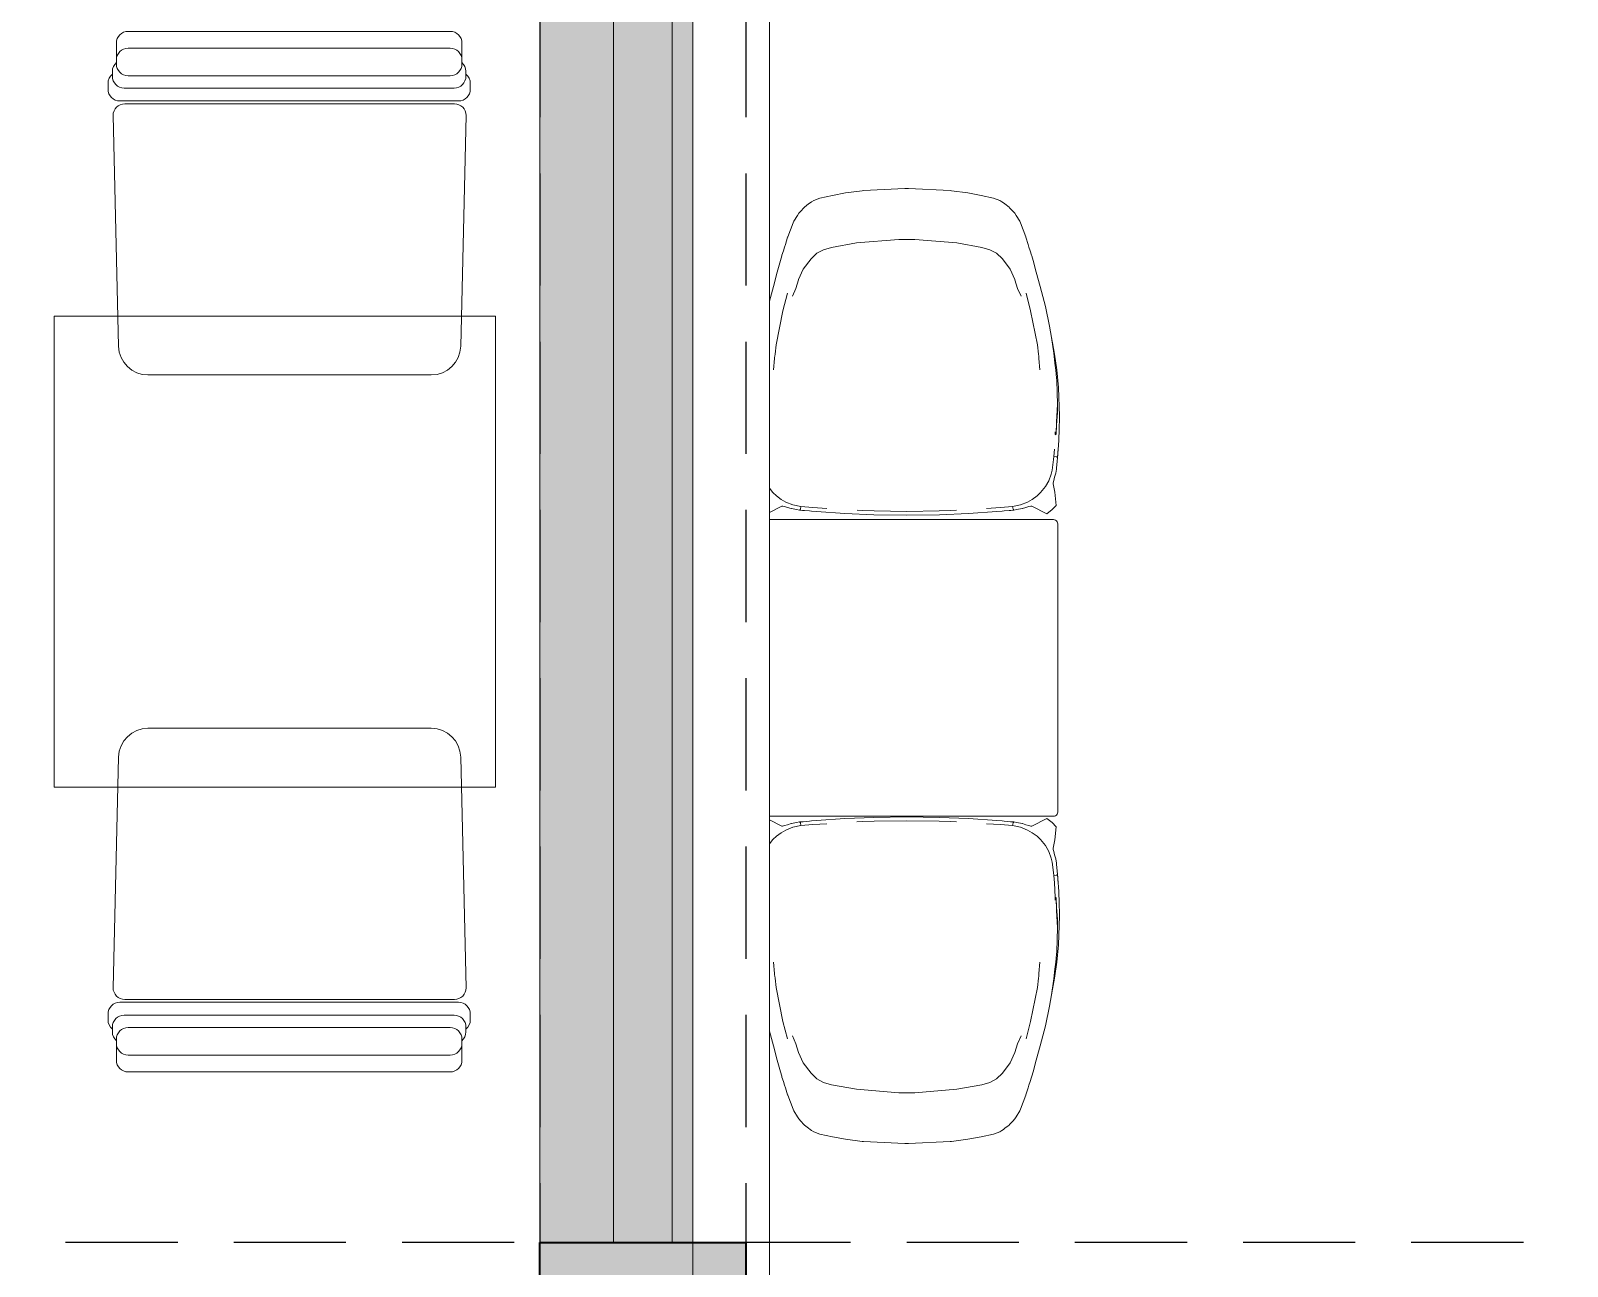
# Model space of a CAD drawing. Header units: millimetres. Extents: x 567392 to 582402, y 4512800 to 4518063.
# Drawn here: x 568703.3 to 568964.3, y 4513362.5 to 4513572.3 of the extents above; entities that cross this region are included whole.
import ezdxf

# ---------------------------------------------------------------- set-up
doc = ezdxf.new("R2010")
doc.units = ezdxf.units.MM
doc.linetypes.add('DASHED2', pattern=[9.525, 6.35, -3.175])
for name, color, linetype, lineweight in [('1A_GOR_04', 163, 'Continuous', 9), ('A-STRC-01', 2, 'Continuous', 40), ('a_8', 8, 'Continuous', 0), ('a_tefris', 1, 'Continuous', 0)]:
    doc.layers.add(name, color=color, linetype=linetype, lineweight=lineweight)
doc.layers.add('a_p1_d', color=1, linetype='DASHED2')

# ---------------------------------------------------------------- blocks, each defined once
blk = doc.blocks.new('A$C4A613EE6')
h = blk.add_hatch(color=256)
h.dxf.hatch_style = 1
h.paths.add_polyline_path([(2860, -4210), (12300, -4210), (12300, -3850), (12000, -3850), (12000, -3950), (7000, -3950), (7000, -3850), (6180, -3850), (6180, -4150), (2860, -4150)])
for p, q in [((9963.2, -3341), (9943.9, -3344)), ((9990.2, -3336.9), (9963.2, -3341)), ((9972.5, -3339.1), (9963.2, -3341)), ((9991.6, -3335.7), (9972.5, -3339.1)), ((9995.8, -3336.2), (9990.2, -3336.9)), ((10018.5, -3331.9), (9991.6, -3335.7)), ((10006.7, -3334.9), (9995.8, -3336.2)), ((10018.8, -3333.6), (10006.7, -3334.9)), ((10048, -3329), (10018.5, -3331.9)), ((10024.8, -3332.9), (10018.8, -3333.6)), ((10032.3, -3332.2), (10024.8, -3332.9)), ((10032.3, -3332.2), (10036, -3331.9)), ((10036, -3331.9), (10077.2, -3330.8)), ((10097.2, -3327.3), (10048, -3329)), ((10077.2, -3330.8), (10106.4, -3332.3)), ((10077.2, -3330.8), (10090.9, -3330.8)), ((10112.2, -3332.3), (10090.9, -3330.8)), ((10121.8, -3327.6), (10097.2, -3327.3)), ((10106.4, -3332.3), (10127.6, -3332.6)), ((10127.6, -3332.6), (10112.2, -3332.3)), ((10148.5, -3329), (10121.8, -3327.6)), ((10123.8, -3334.4), (10127.7, -3334.5)), ((10128.7, -3334.5), (10127.6, -3332.6)), ((10127.7, -3334.5), (10127.9, -3334.5)), ((10151.2, -3329.2), (10148.5, -3329)), ((10151.2, -3329.2), (10162.2, -3330.1)), ((10167.2, -3330.6), (10151.2, -3329.2)), ((10165.6, -3337), (10153, -3335.8)), ((10162.2, -3330.1), (10167.3, -3330.5)), ((10166.2, -3332.3), (10165.6, -3337)), ((10170.5, -3337.4), (10165.6, -3337)), ((10167.2, -3330.6), (10166.2, -3332.3)), ((10167.3, -3330.5), (10173.8, -3331.2)), ((10188.5, -3339.6), (10170.5, -3337.4)), ((10173.8, -3331.2), (10184.6, -3332.2)), ((10184.6, -3332.2), (10186.9, -3332.4)), ((10186.9, -3332.4), (10193.8, -3333.5)), ((10195.3, -3341.2), (10188.5, -3339.6)), ((10193.8, -3333.5), (10193.8, -3333.6)), ((10193.8, -3333.6), (10200.8, -3335.6)), ((10200.8, -3335.6), (10206.2, -3337)), ((10210.1, -3337.8), (10206.2, -3337)), ((10212.1, -3338), (10210.1, -3337.8)), ((10226.1, -3335.3), (10212.1, -3338)), ((10248.5, -3332.6), (10226.1, -3335.3)), ((10255.5, -3339.6), (10248.5, -3332.6)), ((10262.8, -3348.9), (10255.5, -3339.6)), ((10272.5, -3337.3), (10272.8, -3335.5)), ((10272.5, -3337.3), (10272.5, -3820)), ((10272.8, -3335.5), (10273.5, -3333.8)), ((10273.5, -3333.8), (10274.6, -3332.3)), ((10274.6, -3332.3), (10276.1, -3331.2)), ((10276.1, -3331.2), (10277.9, -3330.4)), ((10277.9, -3330.4), (10279.7, -3330.2)), ((10769.1, -3330.2), (10279.7, -3330.2)), ((10770.9, -3330.4), (10769.1, -3330.2)), ((10772.7, -3331.2), (10770.9, -3330.4)), ((10774.2, -3332.3), (10772.7, -3331.2)), ((10775.3, -3333.8), (10774.2, -3332.3)), ((10776, -3335.5), (10775.3, -3333.8)), ((10776.3, -3337.3), (10776, -3335.5)), ((10776.3, -3820), (10776.3, -3337.3)), ((10787.1, -3339.6), (10779.8, -3348.9)), ((10794, -3332.6), (10787.1, -3339.6)), ((10816.5, -3335.3), (10794, -3332.6)), ((10830.5, -3338), (10816.5, -3335.3)), ((10832.5, -3337.8), (10830.5, -3338)), ((10836.3, -3337), (10832.5, -3337.8)), ((10836.3, -3337), (10841.8, -3335.6)), ((10841.8, -3335.6), (10848.7, -3333.6)), ((10847.2, -3341.2), (10854.1, -3339.6)), ((10848.7, -3333.6), (10848.8, -3333.5)), ((10848.8, -3333.5), (10855.7, -3332.4)), ((10854.1, -3339.6), (10872, -3337.4)), ((10855.7, -3332.4), (10857.9, -3332.2)), ((10857.9, -3332.2), (10868.8, -3331.2)), ((10868.8, -3331.2), (10875.3, -3330.5)), ((10872, -3337.4), (10876.9, -3337)), ((10875.3, -3330.6), (10890.5, -3329.3)), ((10875.3, -3330.5), (10880.3, -3330.1)), ((10876.4, -3332.3), (10875.3, -3330.6)), ((10876.9, -3337), (10876.4, -3332.3)), ((10876.9, -3337), (10889.5, -3335.8)), ((10880.3, -3330.1), (10890.5, -3329.3)), ((10889.5, -3335.8), (10913.9, -3334.5)), ((10890.5, -3329.3), (10891.4, -3329.2)), ((10894.1, -3329), (10891.4, -3329.2)), ((10920.7, -3327.6), (10894.1, -3329)), ((10913.9, -3334.5), (10915, -3332.6)), ((10914.6, -3334.5), (10914.9, -3334.5)), ((10914.9, -3334.5), (10918.8, -3334.4)), ((10930.4, -3332.3), (10915, -3332.6)), ((10915, -3332.6), (10936.1, -3332.3)), ((10945.4, -3327.3), (10920.7, -3327.6)), ((10951.6, -3330.8), (10930.4, -3332.3)), ((10936.1, -3332.3), (10965.3, -3330.8)), ((10994.6, -3329), (10945.4, -3327.3)), ((10951.6, -3330.8), (10965.3, -3330.8)), ((10965.3, -3330.8), (11006.5, -3331.9)), ((11024, -3331.9), (10994.6, -3329)), ((11006.5, -3331.9), (11010.3, -3332.2)), ((11017.8, -3332.9), (11010.3, -3332.2)), ((11023.8, -3333.6), (11017.8, -3332.9)), ((11035.8, -3334.9), (11023.8, -3333.6)), ((11050.9, -3335.7), (11024, -3331.9)), ((11046.8, -3336.2), (11035.8, -3334.9)), ((11052.4, -3336.9), (11046.8, -3336.2)), ((11070.1, -3339.1), (11050.9, -3335.7)), ((11079.4, -3341), (11052.4, -3336.9)), ((11079.4, -3341), (11070.1, -3339.1)), ((11098.7, -3344), (11079.4, -3341)), ((9852.3, -3366.6), (9832.5, -3372.1)), ((9876.6, -3360.1), (9852.3, -3366.6)), ((9910.5, -3350.9), (9876.6, -3360.1)), ((9943.9, -3344), (9910.5, -3350.9)), ((9918, -3376.4), (9975.7, -3364.8)), ((9975.7, -3364.8), (9991.5, -3362.9)), ((9991.5, -3362.9), (9994.9, -3362.5)), ((9994.9, -3362.5), (9997.2, -3362.2)), ((9997.2, -3362.2), (9999.1, -3362.1)), ((9999.1, -3362.1), (10018.3, -3360.4)), ((10206.5, -3345.4), (10195.3, -3341.2)), ((10216.5, -3351), (10206.5, -3345.4)), ((10226.7, -3359.3), (10216.5, -3351)), ((10232.3, -3365.2), (10226.7, -3359.3)), ((10238.2, -3373.3), (10232.3, -3365.2)), ((10249.6, -3374.3), (10262.8, -3348.9)), ((10779.8, -3348.9), (10793, -3374.3)), ((10804.4, -3373.3), (10810.3, -3365.2)), ((10810.3, -3365.2), (10815.9, -3359.3)), ((10815.9, -3359.3), (10826.1, -3351)), ((10826.1, -3351), (10836, -3345.4)), ((10836, -3345.4), (10847.2, -3341.2)), ((11024.2, -3360.4), (11043.5, -3362.1)), ((11043.5, -3362.1), (11045.4, -3362.2)), ((11045.4, -3362.2), (11047.6, -3362.5)), ((11047.6, -3362.5), (11051.1, -3362.9)), ((11051.1, -3362.9), (11066.8, -3364.8)), ((11124.6, -3376.4), (11066.8, -3364.8)), ((11132, -3350.9), (11098.7, -3344)), ((11166, -3360.2), (11132, -3350.9)), ((11190.3, -3366.6), (11166, -3360.2)), ((11210.1, -3372.1), (11190.3, -3366.6)), ((9792.4, -3384.5), (9768.8, -3393.6)), ((9793.1, -3384.2), (9792.4, -3384.5)), ((9805.5, -3380.5), (9793.1, -3384.2)), ((9810, -3379.2), (9805.5, -3380.5)), ((9816, -3377.2), (9810, -3379.2)), ((9823.5, -3374.7), (9816, -3377.2)), ((9824.7, -3374.3), (9823.5, -3374.7)), ((9832.5, -3372.1), (9824.7, -3374.3)), ((9893.2, -3392.5), (9879.9, -3398.4)), ((9918, -3376.4), (9888.3, -3384)), ((10242.9, -3381.6), (10238.2, -3373.3)), ((10247.6, -3393.5), (10242.9, -3381.6)), ((10249.6, -3375.9), (10249.6, -3374.3)), ((10250.4, -3379.2), (10249.6, -3375.9)), ((10250.4, -3379.2), (10251.9, -3384.2)), ((10251.9, -3384.2), (10253.9, -3390.1)), ((10253.9, -3390.1), (10254, -3390.7)), ((10254, -3390.7), (10255.6, -3399.4)), ((10786.9, -3399.4), (10788.5, -3390.7)), ((10788.5, -3390.7), (10788.6, -3390.1)), ((10788.6, -3390.1), (10790.6, -3384.2)), ((10790.6, -3384.2), (10792.2, -3379.2)), ((10792.9, -3375.9), (10792.2, -3379.2)), ((10793, -3374.3), (10792.9, -3375.9)), ((10795, -3393.5), (10799.7, -3381.6)), ((10799.7, -3381.6), (10804.4, -3373.3)), ((11154.2, -3384), (11124.6, -3376.4)), ((11162.6, -3398.4), (11149.3, -3392.5)), ((11217.8, -3374.3), (11210.1, -3372.1)), ((11219.1, -3374.7), (11217.8, -3374.3)), ((11226.6, -3377.2), (11219.1, -3374.7)), ((11232.6, -3379.2), (11226.6, -3377.2)), ((11237.1, -3380.5), (11232.6, -3379.2)), ((11249.5, -3384.2), (11237.1, -3380.5)), ((11250.1, -3384.5), (11249.5, -3384.2)), ((11250.1, -3384.5), (11273.7, -3393.6)), ((9742.1, -3412.8), (9736.6, -3419.8)), ((9743, -3412), (9742.1, -3412.8)), ((9748.8, -3406.6), (9743, -3412)), ((9752.5, -3403.3), (9748.8, -3406.6)), ((9756.1, -3400.9), (9752.5, -3403.3)), ((9765.9, -3394.7), (9756.1, -3400.9)), ((9768.8, -3393.6), (9765.9, -3394.7)), ((9830, -3424.2), (9847.6, -3410.7)), ((9865.1, -3403), (9847.6, -3410.7)), ((9865.2, -3403), (9865.1, -3403)), ((9879.9, -3398.4), (9865.2, -3403)), ((10250.6, -3406.9), (10247.6, -3393.5)), ((10250.6, -3406.9), (10254.8, -3406)), ((10250.6, -3407), (10250.6, -3406.9)), ((10252.3, -3427.2), (10250.6, -3407)), ((10254.8, -3406), (10256.5, -3404.8)), ((10255.6, -3399.4), (10256.7, -3404.6)), ((10257.9, -3421.3), (10256.5, -3404.8)), ((10256.7, -3404.6), (10257, -3409.7)), ((10257, -3409.7), (10257.9, -3421.3)), ((10786.1, -3404.8), (10784.6, -3421.3)), ((10784.6, -3421.3), (10785.5, -3409.7)), ((10785.5, -3409.7), (10785.8, -3404.6)), ((10785.8, -3404.6), (10786.9, -3399.4)), ((10786.1, -3404.8), (10787.7, -3406)), ((10787.7, -3406), (10792, -3406.9)), ((10790.2, -3427.2), (10792, -3407)), ((10792, -3406.9), (10795, -3393.5)), ((10792, -3407), (10792, -3406.9)), ((11177.4, -3403), (11162.6, -3398.4)), ((11195, -3410.7), (11177.4, -3403)), ((11177.4, -3403), (11177.4, -3403)), ((11195, -3410.7), (11212.5, -3424.2)), ((11276.6, -3394.7), (11273.7, -3393.6)), ((11286.4, -3400.9), (11276.6, -3394.7)), ((11290, -3403.3), (11286.4, -3400.9)), ((11293.7, -3406.6), (11290, -3403.3)), ((11299.6, -3412), (11293.7, -3406.6)), ((11300.5, -3412.8), (11299.6, -3412)), ((11306, -3419.8), (11300.5, -3412.8)), ((9726.6, -3439.3), (9722.2, -3460.5)), ((9730.7, -3428.7), (9726.6, -3439.3)), ((9732.9, -3425.1), (9730.7, -3428.7)), ((9734.6, -3422.5), (9732.9, -3425.1)), ((9736.6, -3419.8), (9734.6, -3422.5)), ((9814.4, -3445.5), (9810.5, -3459)), ((9814.4, -3445.5), (9820.3, -3433.9)), ((9820.3, -3433.9), (9830, -3424.2)), ((10253.7, -3451.1), (10252.3, -3427.2)), ((10258.2, -3424.6), (10257.9, -3421.3)), ((10259, -3433.5), (10258.2, -3424.6)), ((10262.2, -3481.7), (10259, -3433.5)), ((10783.5, -3433.5), (10780.3, -3481.7)), ((10784.3, -3424.6), (10783.5, -3433.5)), ((10784.6, -3421.3), (10784.3, -3424.6)), ((10788.9, -3451), (10790.2, -3427.2)), ((11212.5, -3424.2), (11222.3, -3433.9)), ((11222.3, -3433.9), (11228.1, -3445.5)), ((11232.1, -3459), (11228.1, -3445.5)), ((11308, -3422.5), (11306, -3419.8)), ((11309.7, -3425.1), (11308, -3422.5)), ((11311.9, -3428.7), (11309.7, -3425.1)), ((11316, -3439.3), (11311.9, -3428.7)), ((11320.3, -3460.5), (11316, -3439.3)), ((9722.2, -3460.5), (9717.9, -3482.9)), ((9810.5, -3459), (9802.7, -3501.4)), ((11239.8, -3501.4), (11232.1, -3459)), ((11324.7, -3482.9), (11320.3, -3460.5)), ((9717.9, -3482.9), (9714.1, -3510.8)), ((10264.2, -3530.8), (10262.2, -3481.7)), ((10780.3, -3481.7), (10778.3, -3530.8)), ((11328.4, -3510.8), (11324.7, -3482.9)), ((9713.9, -3513.1), (9710.6, -3583.6)), ((9714.1, -3510.8), (9713.9, -3513.1)), ((9802.7, -3501.5), (9796.8, -3573)), ((9802.7, -3501.5), (9802.7, -3501.4)), ((10257.1, -3512.2), (10256.6, -3502.2)), ((10257.9, -3531.4), (10257.1, -3512.2)), ((10784.7, -3531.4), (10785.4, -3512.3)), ((10785.4, -3512.3), (10786, -3502.2)), ((11239.8, -3501.4), (11239.8, -3501.5)), ((11245.7, -3573), (11239.8, -3501.5)), ((11328.7, -3513.1), (11328.4, -3510.8)), ((11331.9, -3583.6), (11328.7, -3513.1)), ((10258.6, -3586.7), (10257.9, -3531.4)), ((10265, -3586.7), (10264.2, -3530.8)), ((10777.5, -3586.7), (10778.3, -3530.8)), ((10783.9, -3586.7), (10784.7, -3531.4)), ((9796.8, -3573), (9796.8, -3600.3)), ((11245.7, -3600.3), (11245.7, -3573)), ((9710.6, -3583.6), (9710.5, -3586.7)), ((9710.5, -3586.7), (9710.6, -3589.7)), ((9710.6, -3589.7), (9713.9, -3660.2)), ((9796.8, -3600.3), (9802.7, -3671.8)), ((10258.6, -3586.7), (10257.9, -3641.9)), ((10265, -3586.7), (10264.2, -3642.5)), ((10777.5, -3586.7), (10778.3, -3642.5)), ((10783.9, -3586.7), (10784.7, -3641.9)), ((11239.8, -3671.8), (11245.7, -3600.3)), ((11328.7, -3660.2), (11331.9, -3589.7)), ((11332, -3586.7), (11331.9, -3583.6)), ((11331.9, -3589.7), (11332, -3586.7)), ((10257.9, -3641.9), (10257.1, -3661.1)), ((10262.2, -3691.6), (10264.2, -3642.5)), ((10778.3, -3642.5), (10780.3, -3691.6)), ((10784.7, -3641.9), (10785.4, -3661.1)), ((9713.9, -3660.2), (9714.1, -3662.5)), ((9714.1, -3662.5), (9717.9, -3690.5)), ((9802.7, -3671.9), (9802.7, -3671.8)), ((9802.7, -3671.9), (9810.5, -3714.3)), ((10257.1, -3661.1), (10256.6, -3671.1)), ((10785.4, -3661.1), (10786, -3671.2)), ((11232.1, -3714.3), (11239.8, -3671.9)), ((11239.8, -3671.8), (11239.8, -3671.9)), ((11324.7, -3690.5), (11328.4, -3662.5)), ((11328.4, -3662.5), (11328.7, -3660.2)), ((9717.9, -3690.5), (9722.2, -3712.8)), ((10259, -3739.9), (10262.2, -3691.6)), ((10780.3, -3691.6), (10783.5, -3739.9)), ((11320.3, -3712.8), (11324.7, -3690.5)), ((9722.2, -3712.8), (9726.6, -3734.1)), ((9810.5, -3714.3), (9814.4, -3727.8)), ((9820.3, -3739.4), (9814.4, -3727.8)), ((10253.7, -3722.3), (10252.3, -3746.2)), ((10788.9, -3722.3), (10790.2, -3746.2)), ((11228.1, -3727.8), (11222.3, -3739.4)), ((11228.1, -3727.8), (11232.1, -3714.3)), ((11316, -3734.1), (11320.3, -3712.8)), ((9726.6, -3734.1), (9730.7, -3744.6)), ((9730.7, -3744.6), (9732.9, -3748.3)), ((9732.9, -3748.3), (9734.6, -3750.8)), ((9734.6, -3750.8), (9736.6, -3753.5)), ((9736.6, -3753.5), (9742.1, -3760.5)), ((9830, -3749.1), (9820.3, -3739.4)), ((9847.6, -3762.6), (9830, -3749.1)), ((10252.3, -3746.2), (10250.6, -3766.3)), ((10256.5, -3768.5), (10257.9, -3752)), ((10257.9, -3752), (10257, -3763.7)), ((10257.9, -3752), (10258.2, -3748.7)), ((10258.2, -3748.7), (10259, -3739.9)), ((10783.5, -3739.9), (10784.3, -3748.7)), ((10784.3, -3748.7), (10784.6, -3752)), ((10785.5, -3763.7), (10784.6, -3752)), ((10784.6, -3752), (10786.1, -3768.5)), ((10790.2, -3746.2), (10792, -3766.3)), ((11212.5, -3749.1), (11195, -3762.6)), ((11222.3, -3739.4), (11212.5, -3749.1)), ((11300.5, -3760.5), (11306, -3753.5)), ((11306, -3753.5), (11308, -3750.8)), ((11308, -3750.8), (11309.7, -3748.3)), ((11309.7, -3748.3), (11311.9, -3744.6)), ((11311.9, -3744.6), (11316, -3734.1)), ((9742.1, -3760.5), (9743, -3761.3)), ((9743, -3761.3), (9748.8, -3766.7)), ((9748.8, -3766.7), (9752.5, -3770)), ((9752.5, -3770), (9756.1, -3772.4)), ((9756.1, -3772.4), (9765.9, -3778.6)), ((9765.9, -3778.6), (9768.8, -3779.8)), ((9792.4, -3788.9), (9768.8, -3779.8)), ((9847.6, -3762.6), (9865.1, -3770.4)), ((9865.1, -3770.4), (9865.2, -3770.4)), ((9865.2, -3770.4), (9879.9, -3774.9)), ((9879.9, -3774.9), (9893.2, -3780.8)), ((10247.6, -3779.9), (10242.9, -3791.8)), ((10250.6, -3766.5), (10247.6, -3779.9)), ((10250.6, -3766.3), (10250.6, -3766.5)), ((10254.8, -3767.3), (10250.6, -3766.5)), ((10253.9, -3783.2), (10251.9, -3789.1)), ((10254, -3782.6), (10253.9, -3783.2)), ((10255.6, -3773.9), (10254, -3782.6)), ((10256.5, -3768.5), (10254.8, -3767.3)), ((10256.7, -3768.7), (10255.6, -3773.9)), ((10257, -3763.7), (10256.7, -3768.7)), ((10785.8, -3768.7), (10785.5, -3763.7)), ((10786.9, -3773.9), (10785.8, -3768.7)), ((10787.7, -3767.3), (10786.1, -3768.5)), ((10788.5, -3782.6), (10786.9, -3773.9)), ((10792, -3766.5), (10787.7, -3767.3)), ((10788.6, -3783.2), (10788.5, -3782.6)), ((10790.6, -3789.1), (10788.6, -3783.2)), ((10792, -3766.3), (10795, -3779.9)), ((10795, -3779.9), (10799.7, -3791.8)), ((11149.3, -3780.8), (11162.6, -3774.9)), ((11162.6, -3774.9), (11177.4, -3770.4)), ((11177.4, -3770.4), (11195, -3762.6)), ((11177.4, -3770.4), (11177.4, -3770.4)), ((11250.1, -3788.9), (11273.7, -3779.8)), ((11273.7, -3779.8), (11276.6, -3778.6)), ((11276.6, -3778.6), (11286.4, -3772.4)), ((11286.4, -3772.4), (11290, -3770)), ((11290, -3770), (11293.7, -3766.7)), ((11293.7, -3766.7), (11299.6, -3761.3)), ((11299.6, -3761.3), (11300.5, -3760.5)), ((9792.4, -3788.9), (9793.1, -3789.1)), ((9793.1, -3789.1), (9805.5, -3792.8)), ((9805.5, -3792.8), (9810, -3794.1)), ((9810, -3794.1), (9816, -3796.1)), ((9816, -3796.1), (9823.5, -3798.6)), ((9823.5, -3798.6), (9824.7, -3799)), ((9824.7, -3799), (9832.5, -3801.2)), ((9832.5, -3801.2), (9852.3, -3806.8)), ((9852.3, -3806.8), (9876.6, -3813.2)), ((9888.3, -3789.3), (9918, -3797)), ((9918, -3797), (9975.7, -3808.6)), ((9991.5, -3810.4), (9975.7, -3808.6)), ((9994.9, -3810.8), (9991.5, -3810.4)), ((9997.2, -3811.1), (9994.9, -3810.8)), ((10232.3, -3808.1), (10226.7, -3814.1)), ((10238.2, -3800.1), (10232.3, -3808.1)), ((10242.9, -3791.8), (10238.2, -3800.1)), ((10249.6, -3797.4), (10250.4, -3794.1)), ((10249.6, -3799.1), (10249.6, -3797.4)), ((10260.5, -3820), (10249.6, -3799.1)), ((10251.9, -3789.1), (10250.4, -3794.1)), ((10793, -3799.1), (10782.1, -3820)), ((10792.2, -3794.1), (10790.6, -3789.1)), ((10792.2, -3794.1), (10792.9, -3797.5)), ((10792.9, -3797.5), (10793, -3799.1)), ((10799.7, -3791.8), (10804.4, -3800.1)), ((10804.4, -3800.1), (10810.3, -3808.1)), ((10810.3, -3808.1), (10815.9, -3814.1)), ((11047.6, -3810.8), (11045.4, -3811.1)), ((11051.1, -3810.4), (11047.6, -3810.8)), ((11066.8, -3808.6), (11051.1, -3810.4)), ((11124.6, -3797), (11066.8, -3808.6)), ((11124.6, -3797), (11154.2, -3789.3)), ((11166, -3813.2), (11190.3, -3806.8)), ((11190.3, -3806.8), (11210.1, -3801.2)), ((11210.1, -3801.2), (11217.8, -3799)), ((11217.8, -3799), (11219.1, -3798.6)), ((11219.1, -3798.6), (11226.6, -3796.1)), ((11226.6, -3796.1), (11232.6, -3794.1)), ((11232.6, -3794.1), (11237.1, -3792.8)), ((11237.1, -3792.8), (11249.5, -3789.1)), ((11249.5, -3789.1), (11250.1, -3788.9)), ((8893, -3820), (9901.5, -3820)), ((9876.6, -3813.2), (9901.5, -3820)), ((9901.5, -3820), (10086.5, -3820)), ((9999.1, -3811.3), (9997.2, -3811.1)), ((10018.3, -3813), (9999.1, -3811.3)), ((10086.5, -3820), (10219.3, -3820)), ((10226.7, -3814.1), (10219.3, -3820)), ((10219.3, -3820), (10260.5, -3820)), ((10260.5, -3820), (10272.5, -3820)), ((10272.5, -3820), (10776.3, -3820)), ((10776.3, -3820), (10782.1, -3820)), ((10782.1, -3820), (10823.2, -3820)), ((10815.9, -3814.1), (10823.2, -3820)), ((10823.2, -3820), (10956, -3820)), ((10956, -3820), (11141.1, -3820)), ((11043.5, -3811.3), (11024.2, -3813)), ((11045.4, -3811.1), (11043.5, -3811.3)), ((11141.1, -3820), (11166, -3813.2)), ((11141.1, -3820), (12000, -3820)), ((7000, -3950), (12000, -3950)), ((12300, -4210), (2300, -4210))]:
    blk.add_line(p, q)
blk.add_lwpolyline([(2860, -4210), (12300, -4210), (12300, -3850), (12000, -3850), (12000, -3950), (7000, -3950), (7000, -3850), (6180, -3850), (6180, -4150), (2860, -4150)], close=True)
blk = doc.blocks.new('A$C1CF9497D')
for p, q in [((54.87, 116.68), (-54.56, 116.68)), ((-58.56, 106.97), (-58.56, 112.68)), ((54.87, 110.97), (-54.56, 110.97)), ((58.87, 106.97), (58.87, 112.68)), ((-58.56, 105.6), (-58.56, 106.97)), ((58.87, 105.6), (58.87, 106.97)), ((-59.9, 101.42), (-59.9, 103.11)), ((54.87, 101.6), (-54.56, 101.6)), ((60.21, 101.42), (60.21, 103.11)), ((-61.39, 97.04), (-61.39, 99)), ((56.21, 97.42), (-55.9, 97.42)), ((61.7, 97.04), (61.7, 99)), ((57.7, 93.04), (-57.39, 93.04)), ((55.98, 92.08), (-55.98, 92.08)), ((-58.12, 9.76), (-59.98, 88.08)), ((58.12, 9.76), (59.98, 88.08)), ((48.12, 0), (-48.12, 0))]:
    blk.add_line(p, q)
for centre, radius, start, end in [((-54.56, 112.68), 4, 90, 180), ((54.87, 112.68), 4, 0, 90), ((-54.56, 106.97), 4, 90, 180), ((54.87, 106.97), 4, 0, 90), ((-55.9, 103.11), 4, 131.6708, 180), ((-54.56, 105.6), 4, 180, 270), ((54.87, 105.6), 4, 270, 0), ((56.21, 103.11), 4, 0, 48.3292), ((-57.39, 99), 4, 128.8737, 180), ((-55.9, 101.42), 4, 180, 270), ((56.21, 101.42), 4, 270, 0), ((57.7, 99), 4, 0, 51.1263), ((-57.39, 97.04), 4, 180, 270), ((57.7, 97.04), 4, 270, 0), ((-55.98, 88.08), 4, 90, 180), ((55.98, 88.08), 4, 0, 90), ((-48.12, 10), 10, 181.3627, 270), ((48.12, 10), 10, 270, 358.6373)]:
    blk.add_arc(centre, radius, start, end)
blk = doc.blocks.new('KOLONS')
at = {"layer": 'A-STRC-01'}
h = blk.add_hatch(color=256, dxfattribs=at)
h.dxf.hatch_style = 1
h.paths.add_polyline_path([(-1688, 80), (-1653, 80), (-1653, 0), (-1688, 0)])
at = {"layer": 'A-STRC-01', "color": 3}
blk.add_lwpolyline([(-1688, 80), (-1653, 80), (-1653, 0), (-1688, 0)], close=True, dxfattribs=at)

msp = doc.modelspace()

# ---------------------------------------------------------------- linework, layer by layer
at = {"layer": '1A_GOR_04'}
for points in [[(568802.302, 4513366.52), (568802.302, 4513826.52)], [(568812.302, 4513366.52), (568812.302, 4513826.52)]]:
    msp.add_lwpolyline(points, dxfattribs=at)
at = {"layer": 'a_p1_d', "ltscale": 3}
for points in [[(568789.802, 4515062.52), (568789.802, 4513366.52)], [(568824.802, 4515062.52), (568824.802, 4513366.52)], [(570442.802, 4513366.52), (567982.802, 4513366.52)]]:
    msp.add_lwpolyline(points, dxfattribs=at)
at = {"layer": 'a_tefris'}
msp.add_lwpolyline([(568707.302, 4513523.824), (568782.302, 4513523.824), (568782.302, 4513443.824), (568707.302, 4513443.824), (568707.302, 4513523.824)], dxfattribs=at)

# ---------------------------------------------------------------- block references
at = {"layer": 'A-STRC-01'}
msp.add_blockref('KOLONS', (570477.802, 4513286.52), dxfattribs=at)
at = {"layer": 'a_8', "xscale": 0.09999999999999998, "yscale": 0.09999999999999998, "zscale": 0.09999999999999998, "rotation": 270}
msp.add_blockref('A$C4A613EE6', (569210.802, 4514516.52), dxfattribs=at)
at = {"layer": 'a_tefris'}
for p, xscale, yscale, zscale, rotation in [((568747.302, 4513513.824), -0.4999999999999998, 0.4999999999999998, 0.4999999999999998, 359.99999999952), ((568747.302, 4513453.824), 0.4999999999999997, 0.4999999999999997, 0.4999999999999997, 179.9999999999901)]:
    msp.add_blockref('A$C1CF9497D', p, dxfattribs=dict(at, xscale=xscale, yscale=yscale, zscale=zscale, rotation=rotation))

doc.saveas('drawing.dxf')
